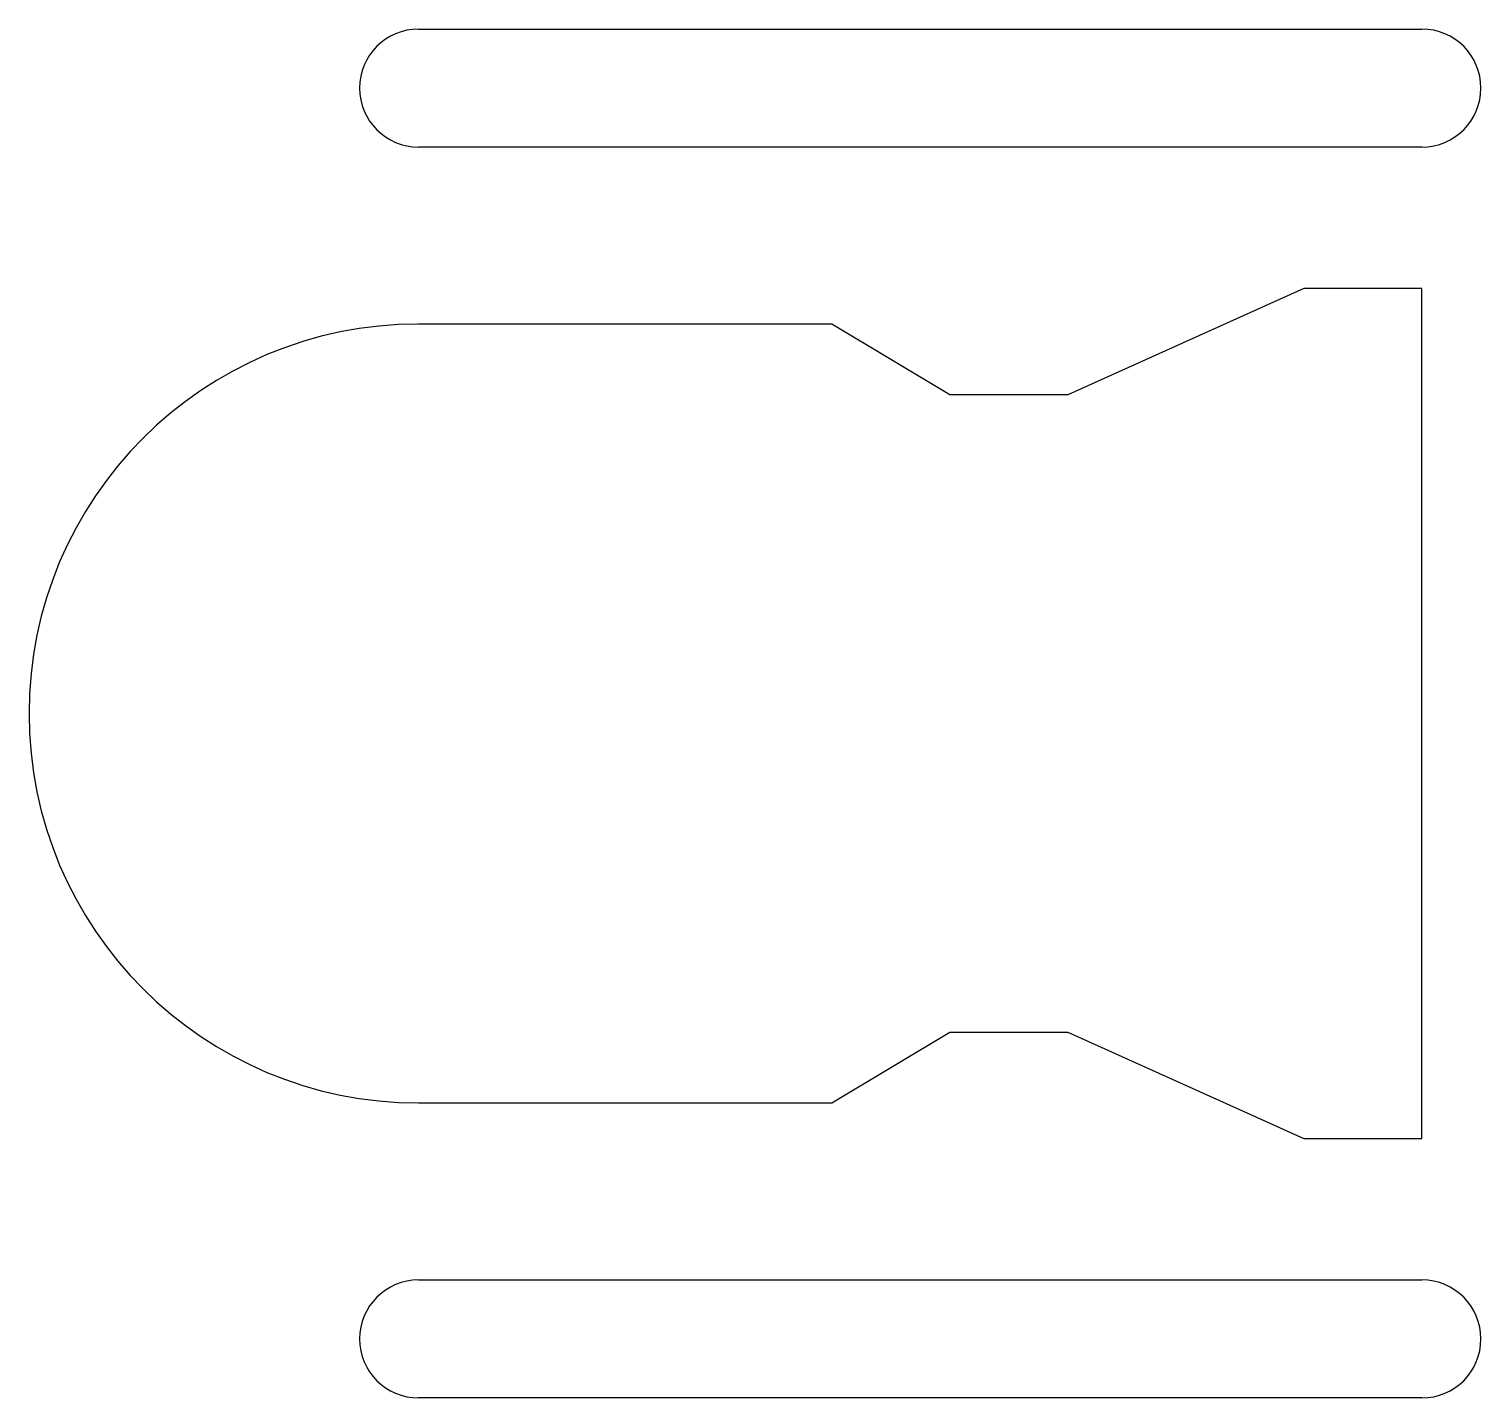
# Model space of a CAD drawing. Header units: millimetres. Extents: x -3.3 to 9, y -5.8 to 5.8.
import ezdxf

# ---------------------------------------------------------------- set-up
doc = ezdxf.new("R2010")
doc.units = ezdxf.units.MM

msp = doc.modelspace()

# ---------------------------------------------------------------- linework, layer by layer
for p, q in [((0, 5.8), (8.5, 5.8)), ((8.5, 4.8), (0, 4.8)), ((7.5, 3.6), (5.5, 2.7)), ((8.5, 3.6), (7.5, 3.6)), ((8.5, -3.6), (8.5, 3.6)), ((3.5, 3.3), (0, 3.3)), ((4.5, 2.7), (3.5, 3.3)), ((5.5, 2.7), (4.5, 2.7)), ((3.5, -3.3), (4.5, -2.7)), ((4.5, -2.7), (5.5, -2.7)), ((5.5, -2.7), (7.5, -3.6)), ((0, -3.3), (3.5, -3.3)), ((7.5, -3.6), (8.5, -3.6)), ((0, -4.8), (8.5, -4.8)), ((8.5, -5.8), (0, -5.8))]:
    msp.add_line(p, q)
for centre, radius, start, end in [((0, 5.3), 0.5, 90, 270), ((8.5, 5.3), 0.5, -90, 90), ((0, 0), 3.3, 90, 270), ((0, -5.3), 0.5, 90, 270), ((8.5, -5.3), 0.5, -90, 90)]:
    msp.add_arc(centre, radius, start, end)

doc.saveas('drawing.dxf')
